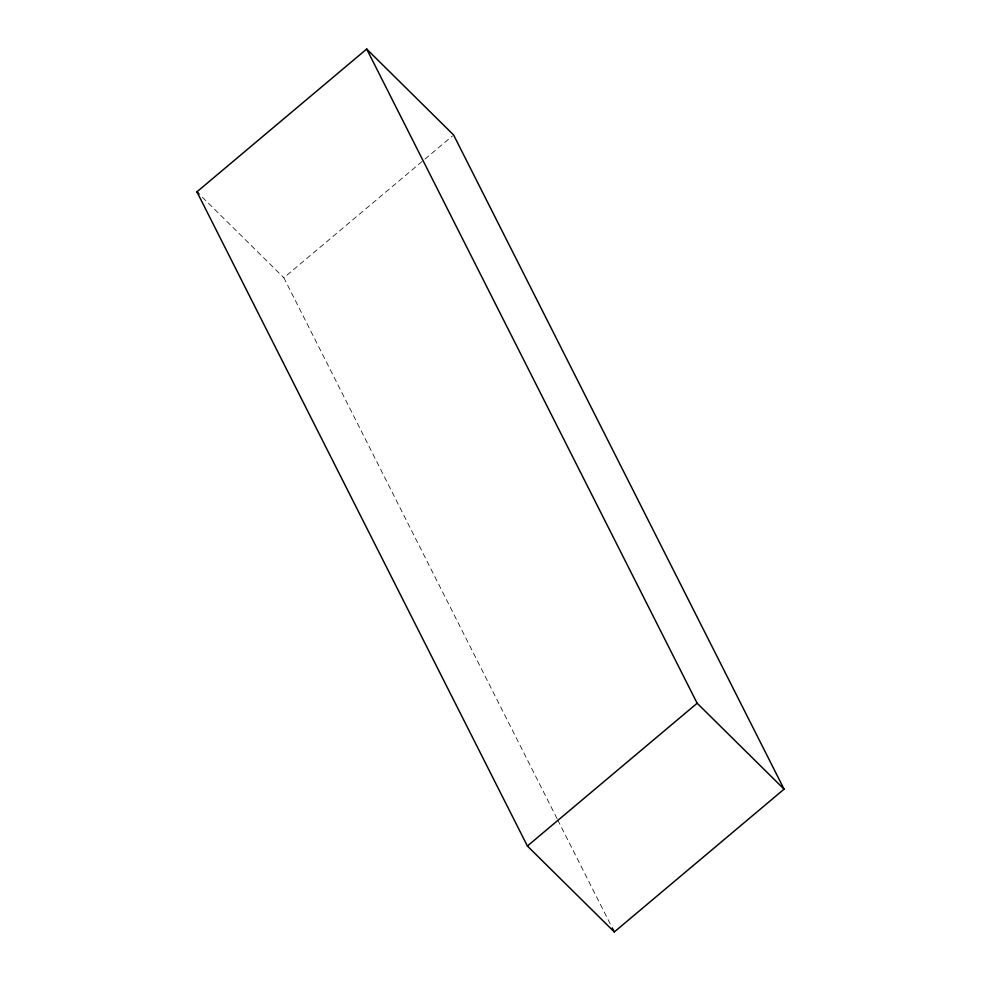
<?xml version="1.0" encoding="UTF-8"?>
<svg xmlns="http://www.w3.org/2000/svg" width="981" height="981" viewBox="0 0 981 981"><rect width="100%" height="100%" fill="white"/><g stroke="black" fill="none" stroke-linecap="round" stroke-linejoin="round"><path stroke-width="0.74" stroke-dasharray="4.91 3.68" d="M557.036 818.595L283.852 277.758L452.449 135.967M202.356 197.206L283.852 277.758M557.735 819.957L611.543 926.493"/><path stroke-width="1.47" d="M196.923 191.835L366.698 49.05L453.614 134.986L784.077 789.165L614.302 931.95L527.386 846.014L196.923 191.835L199.094 193.98M527.386 846.014L697.148 703.242L366.698 49.05M697.148 703.242L784.077 789.165M612.23 927.854L614.302 931.95"/></g></svg>
